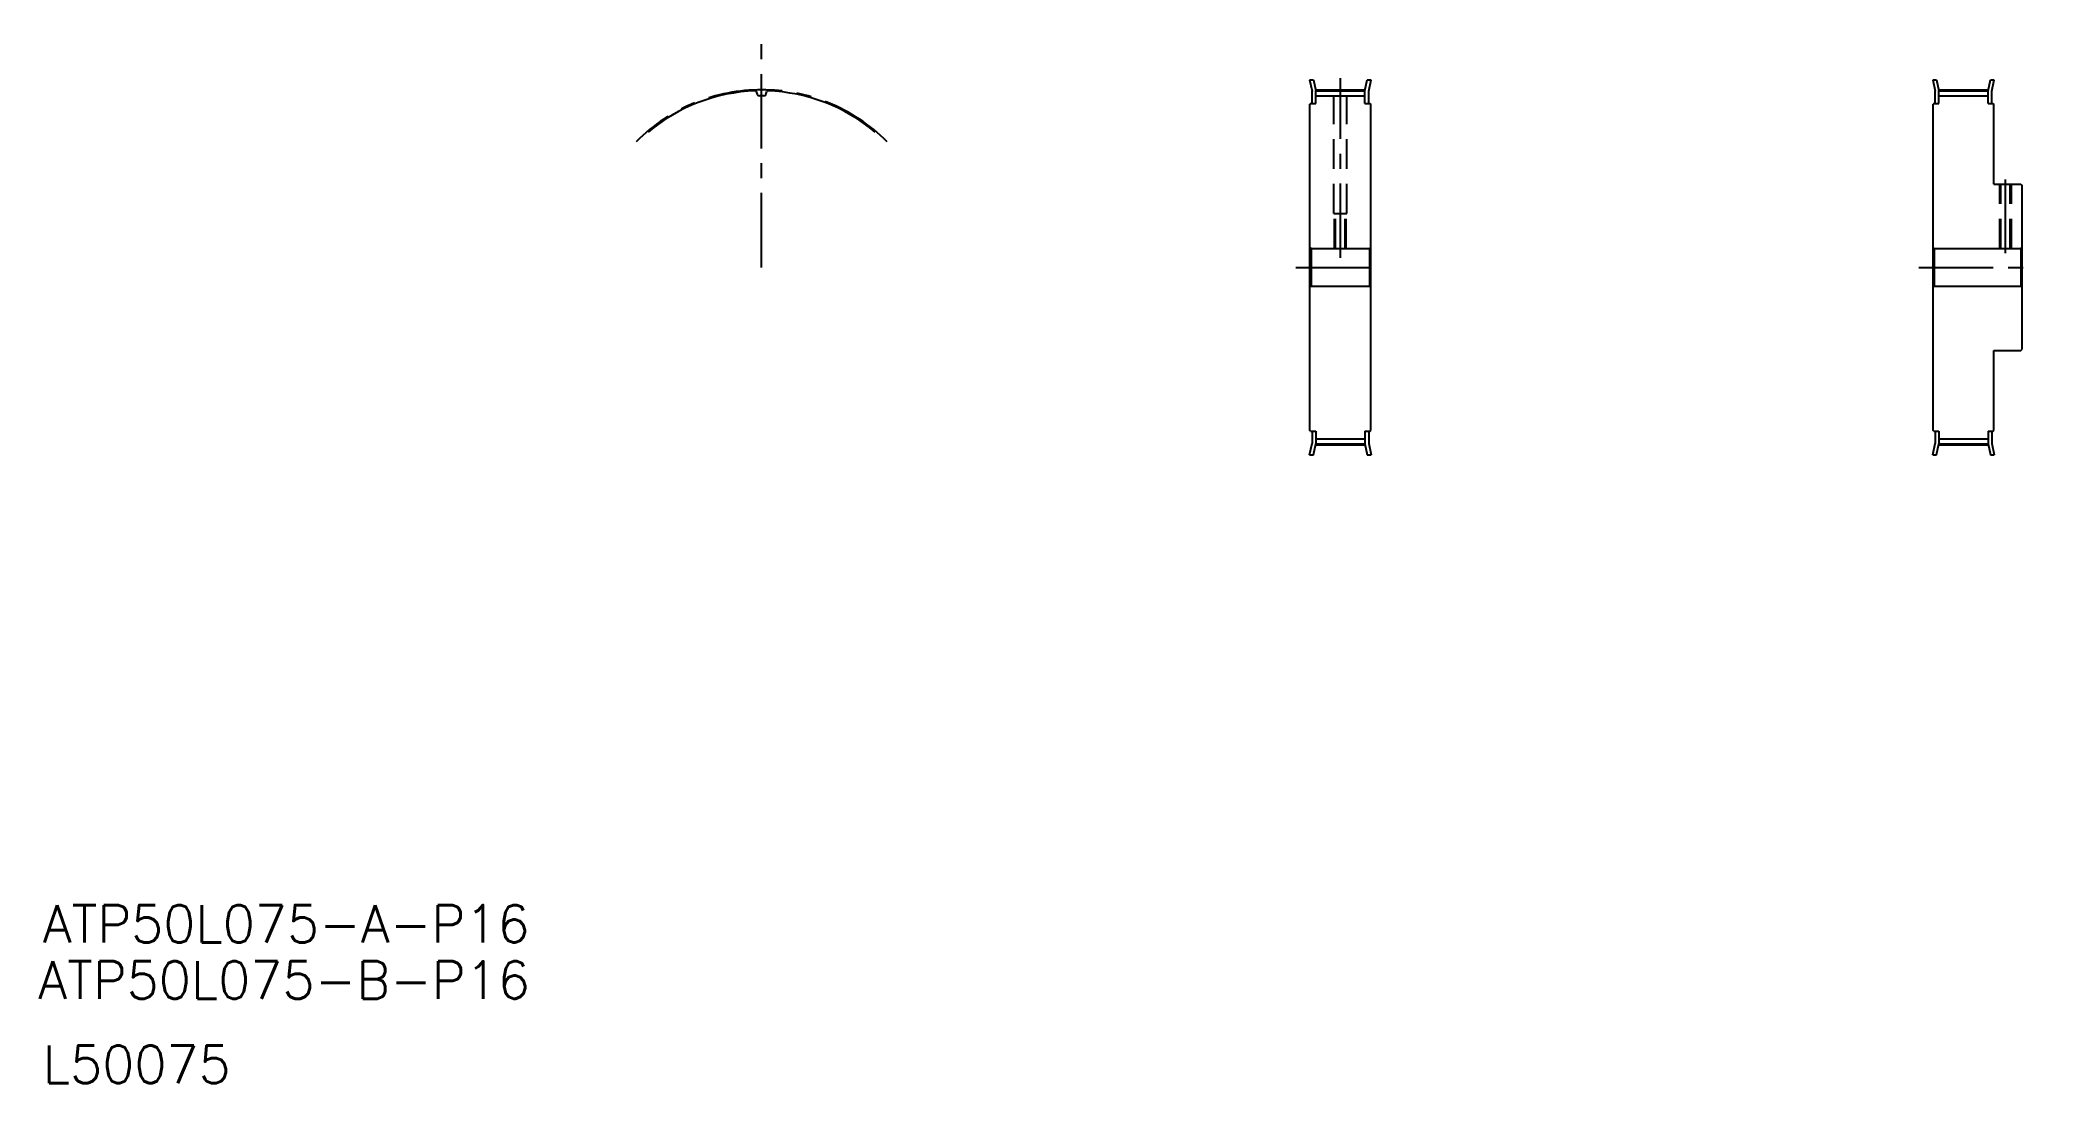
# Model space of a CAD drawing. Extents: x -127 to 725, y -310 to 136.
import ezdxf

# ---------------------------------------------------------------- set-up
doc = ezdxf.new("R2010")
doc.units = 0
doc.linetypes.add('CENTER', pattern=[50.8, 31.75, -6.35, 6.35, -6.35])
doc.linetypes.add('DASHED', pattern=[19.05, 12.7, -6.35])
doc.layers.get('0').update_dxf_attribs({"linetype": 'CONTINUOUS'})
doc.layers.add('CENTER', color=1, linetype='CENTER')
doc.styles.get("Standard").update_dxf_attribs({"font": 'txt.shx'})

msp = doc.modelspace()

# ---------------------------------------------------------------- linework, layer by layer
at = {"color": 7, "linetype": 'CONTINUOUS'}
for p, q in [((179.27, 112.56), (178.84, 113.73)), ((182.79, 112.56), (183.22, 113.73)), ((414.94, 118.71), (415.97, 113.92)), ((414.94, 118.71), (416.6, 118.71)), ((415.97, 108.71), (415.97, 113.92)), ((416.6, 118.71), (417.57, 114.13)), ((417.57, 114.13), (438.57, 114.13)), ((417.57, 108.71), (417.57, 114.13)), ((417.57, 112), (438.57, 112)), ((438.57, 114.13), (439.54, 118.71)), ((438.57, 108.71), (438.57, 114.13)), ((439.54, 118.71), (441.19, 118.71)), ((440.17, 113.92), (441.19, 118.71)), ((440.17, 108.71), (440.17, 113.92)), ((680.94, 118.71), (681.97, 113.92)), ((680.94, 118.71), (682.6, 118.71)), ((681.97, 108.71), (681.97, 113.92)), ((682.6, 118.71), (683.57, 114.13)), ((683.57, 114.13), (704.57, 114.13)), ((683.57, 108.71), (683.57, 114.13)), ((683.57, 112), (704.57, 112)), ((704.57, 114.13), (705.54, 118.71)), ((704.57, 108.71), (704.57, 114.13)), ((705.54, 118.71), (707.19, 118.71)), ((706.17, 113.92), (707.19, 118.71)), ((706.17, 108.71), (706.17, 113.92)), ((415.37, 108.71), (415.07, 108.41)), ((415.07, -30.99), (415.07, 108.41)), ((415.37, 108.71), (417.57, 108.71)), ((438.57, 110.44), (438.57, 110.44)), ((438.57, 109.59), (438.57, 109.59)), ((438.57, 108.71), (440.77, 108.71)), ((440.77, 108.71), (441.07, 108.41)), ((441.07, -30.99), (441.07, 108.41)), ((681.37, 108.71), (681.07, 108.41)), ((681.07, -30.99), (681.07, 108.41)), ((681.37, 108.71), (683.57, 108.71)), ((704.57, 108.71), (706.77, 108.71)), ((706.77, 108.71), (707.07, 108.41)), ((707.07, 74.21), (707.07, 108.41)), ((707.07, 74.21), (718.57, 74.21)), ((718.57, 74.21), (719.07, 73.71)), ((719.07, 3.71), (719.07, 73.71)), ((681.07, 14.01), (681.07, 63.41)), ((415.07, 47.21), (415.57, 46.71)), ((415.57, 46.71), (440.57, 46.71)), ((415.57, 46.71), (415.57, 30.71)), ((441.07, 47.21), (440.57, 46.71)), ((440.57, 46.71), (440.57, 30.71)), ((681.07, 47.21), (681.57, 46.71)), ((681.57, 46.71), (718.57, 46.71)), ((681.57, 46.71), (681.57, 30.71)), ((718.57, 46.71), (719.07, 47.21)), ((718.57, 46.71), (718.57, 30.71)), ((415.07, 30.21), (415.57, 30.71)), ((415.57, 30.71), (440.57, 30.71)), ((441.07, 30.21), (440.57, 30.71)), ((681.07, 30.21), (681.57, 30.71)), ((681.57, 30.71), (718.57, 30.71)), ((718.57, 30.71), (719.07, 30.21)), ((707.07, -30.99), (707.07, 3.21)), ((707.07, 3.21), (718.57, 3.21)), ((718.57, 3.21), (719.07, 3.71)), ((415.37, -31.29), (415.07, -30.99)), ((415.37, -31.29), (417.57, -31.29)), ((415.97, -31.29), (415.97, -36.49)), ((417.57, -31.29), (417.57, -36.7)), ((438.57, -31.29), (440.77, -31.29)), ((438.57, -31.29), (438.57, -36.7)), ((440.17, -31.29), (440.17, -36.49)), ((440.77, -31.29), (441.07, -30.99)), ((681.37, -31.29), (681.07, -30.99)), ((681.37, -31.29), (683.57, -31.29)), ((681.97, -31.29), (681.97, -36.49)), ((683.57, -31.29), (683.57, -36.7)), ((704.57, -31.29), (704.57, -36.7)), ((704.57, -31.29), (706.77, -31.29)), ((706.17, -31.29), (706.17, -36.49)), ((706.77, -31.29), (707.07, -30.99)), ((414.94, -41.29), (415.97, -36.49)), ((414.94, -41.29), (416.6, -41.29)), ((416.6, -41.29), (417.57, -36.7)), ((417.57, -34.58), (438.57, -34.58)), ((417.57, -36.7), (438.57, -36.7)), ((438.57, -36.7), (439.54, -41.29)), ((439.54, -41.29), (441.19, -41.29)), ((440.17, -36.49), (441.19, -41.29)), ((680.94, -41.29), (681.97, -36.49)), ((680.94, -41.29), (682.6, -41.29)), ((682.6, -41.29), (683.57, -36.7)), ((683.57, -34.58), (704.57, -34.58)), ((683.57, -36.7), (704.57, -36.7)), ((704.57, -36.7), (705.54, -41.29)), ((705.54, -41.29), (707.19, -41.29)), ((706.17, -36.49), (707.19, -41.29))]:
    msp.add_line(p, q, dxfattribs=at)
at = {"color": 3, "linetype": 'DASHED'}
for p, q in [((425.32, 61.71), (425.32, 112)), ((430.82, 61.71), (430.82, 112)), ((709.57, 46.71), (709.57, 74.21)), ((710.07, 46.71), (710.07, 74.21)), ((714.07, 46.71), (714.07, 74.21)), ((714.57, 46.71), (714.57, 74.21)), ((425.32, 61.71), (430.82, 61.71)), ((425.57, 46.71), (425.57, 61.71)), ((426.07, 46.71), (426.07, 61.71)), ((430.07, 46.71), (430.07, 61.71)), ((430.57, 46.71), (430.57, 61.71))]:
    msp.add_line(p, q, dxfattribs=at)
at = {"color": 7, "linetype": 'CONTINUOUS'}
for centre, radius, start, end in [((181.03, 38.71), 75.41, 92.05463, 130), ((178.34, 113.55), 0.53, 20, 92.05463), ((180.08, 112.85), 0.86, 200, 270.73535), ((181.03, 38.71), 73.28, 89.26465, 90.73535), ((181.98, 112.85), 0.86, 269.26465, 340), ((183.71, 113.55), 0.53, 87.94537, 160), ((181.03, 38.71), 75.41, 50, 87.94537)]:
    msp.add_arc(centre, radius, start, end, dxfattribs=at)
at = {"layer": 'CENTER', "color": 1, "linetype": 'CENTER'}
for p, q in [((181.03, 38.71), (181.03, 135.82)), ((428.07, 42.71), (428.07, 119.48)), ((417.46, 114.51), (438.67, 114.51)), ((683.46, 114.51), (704.67, 114.51)), ((712.07, 44.71), (712.07, 76.21)), ((409.07, 38.71), (447.07, 38.71)), ((675.07, 38.71), (725.07, 38.71)), ((417.46, -37.09), (438.67, -37.09)), ((683.46, -37.09), (704.67, -37.09))]:
    msp.add_line(p, q, dxfattribs=at)
msp.add_arc((181.03, 38.71), 75.8, 45, 135, dxfattribs=at)

# ---------------------------------------------------------------- texts
at = {"color": 7, "linetype": 'CONTINUOUS'}
for s, p in [('ATP50L075-A-P16', (-125.83, -249.59)), ('ATP50L075-B-P16', (-127.75, -273.58)), ('L50075', (-125.83, -309.59))]:
    msp.add_text(s, height=16, dxfattribs=at).set_placement(p)

doc.saveas('drawing.dxf')
